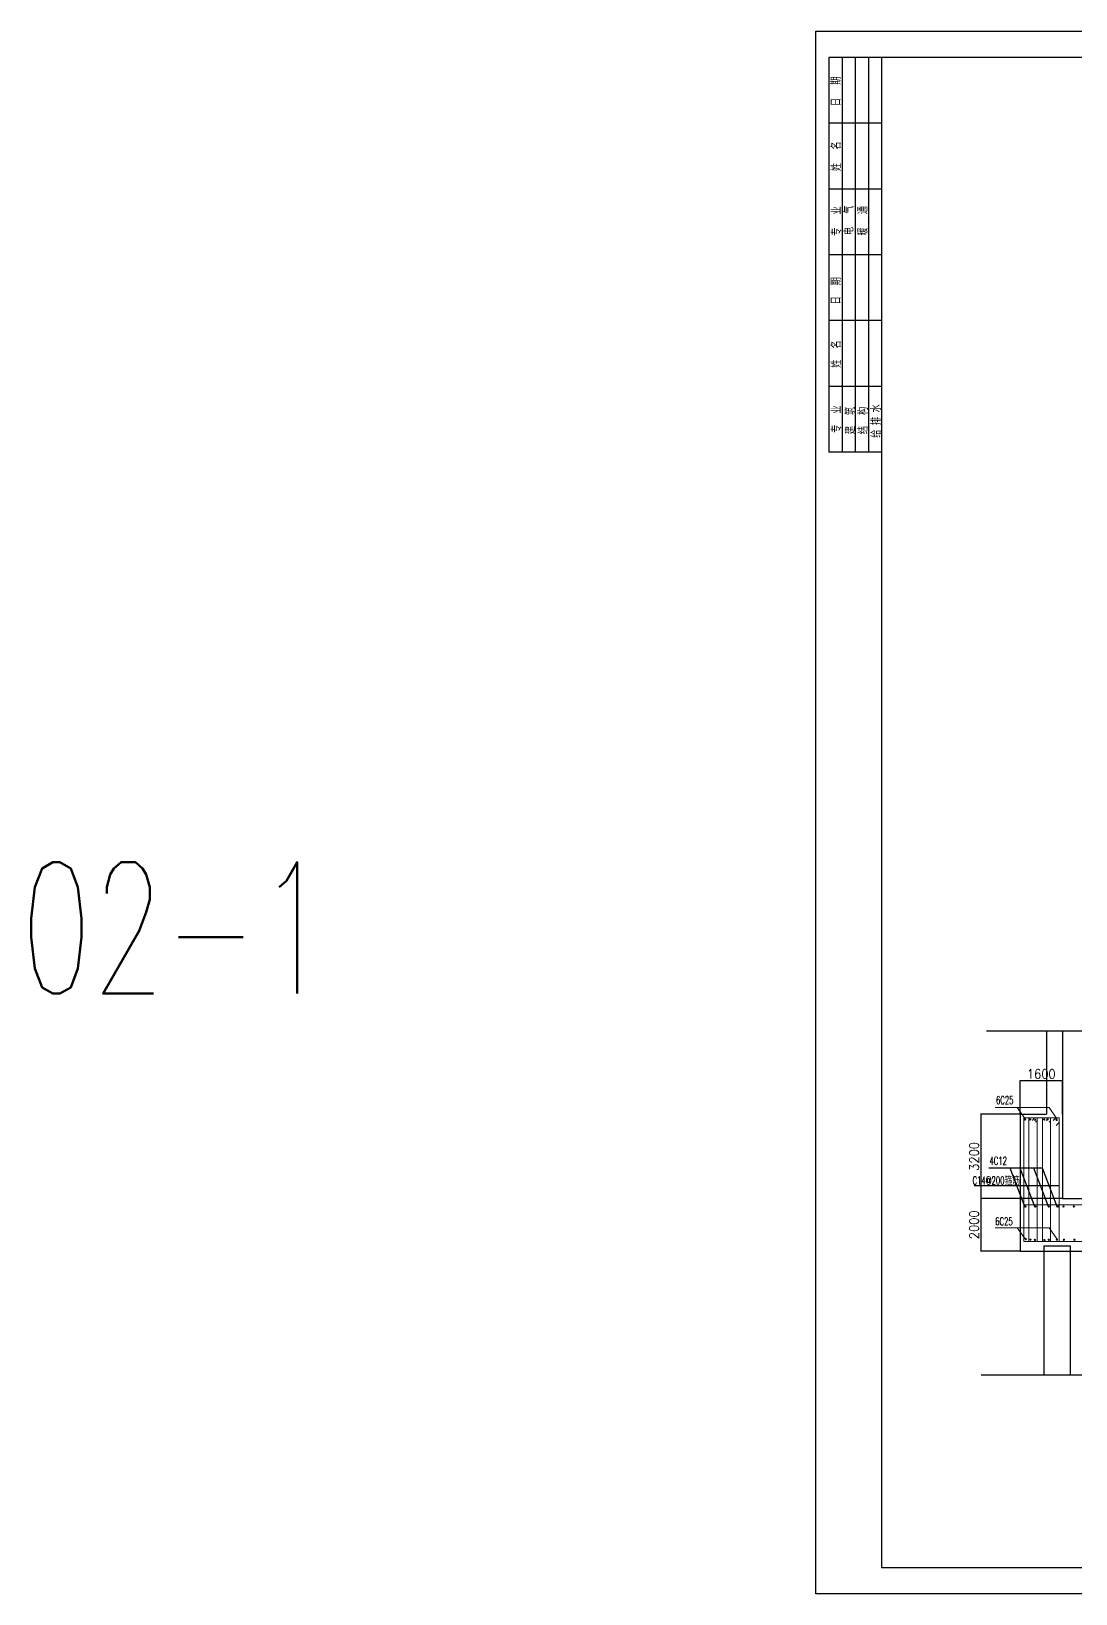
# Model space of a CAD drawing. Extents: x 628064 to 789462, y -248497 to 145317.
# Drawn here: x 628064 to 667791, y 85917 to 145317 of the extents above; entities that cross this region are included whole.
import ezdxf
from ezdxf.enums import TextEntityAlignment as Align

# ---------------------------------------------------------------- set-up
doc = ezdxf.new("R2010")
doc.units = 0
doc.header["$LTSCALE"] = 100
for name, color, linetype in [('DIM', 3, 'Continuous'), ('PUB_TITLE', 4, 'Continuous'), ('TEXT', 2, 'Continuous'), ('THIN', 7, 'Continuous')]:
    doc.layers.add(name, color=color, linetype=linetype)
doc.layers.add('REIN', color=6, linetype='Continuous', lineweight=18)
doc.styles.add('dx', font='dx')
doc.styles.get("Standard").update_dxf_attribs({"font": 'standard'})
doc.dimstyles.get("Standard").update_dxf_attribs({"dimtxt": 351, "dimasz": 0.18, "dimexe": 0.18, "dimexo": 0.0625, "dimgap": 0.09, "dimtad": 0, "dimtoh": 1, "dimdec": 0, "dimzin": 0, "dimdsep": 46, "dimcen": 0.09, "dimadec": 0, "dimazin": 0, "dimtfac": 1, "dimtdec": 4, "dimtofl": 0, "dimtmove": 0, "dimatfit": 3, "dimfxl": 250, "dimtolj": 1, "dimtzin": 0, "dimarcsym": 0})

# ---------------------------------------------------------------- blocks, each defined once
blk = doc.blocks.new('*D668')
at = {"layer": 'DIM', "color": 0, "linetype": 'ByBlock', "lineweight": -2}
for p, q in [((665681, 105428), (667281, 105428)), ((665681, 104143), (665681, 105428)), ((667281, 104143), (667281, 105428))]:
    blk.add_line(p, q, dxfattribs=at)
for points in [[(665681, 105428), (665681, 105428), (665681, 105428)], [(667281, 105428), (667281, 105428), (667281, 105428)]]:
    blk.add_solid(points, dxfattribs=at)
at = {"layer": 'DIM', "color": 0, "linetype": 'Continuous', "lineweight": -2, "insert": (666481, 105678), "char_height": 351, "width": 801.45, "attachment_point": 5}
blk.add_mtext('1600', dxfattribs=at)
blk = doc.blocks.new('*D327')
at = {"layer": 'DIM', "color": 0, "linetype": 'ByBlock', "lineweight": -2}
for p, q in [((665681, 104143), (664174, 104143)), ((664175, 104143), (664175, 100943)), ((667281, 100943), (664174, 100943))]:
    blk.add_line(p, q, dxfattribs=at)
for points in [[(664175, 104143), (664175, 104142), (664175, 104142)], [(664175, 100943), (664175, 100943), (664175, 100943)]]:
    blk.add_solid(points, dxfattribs=at)
at = {"layer": 'DIM', "color": 0, "linetype": 'Continuous', "lineweight": -2, "insert": (663925, 102543), "char_height": 351, "width": 912.6, "attachment_point": 5, "rotation": 90}
blk.add_mtext('3200', dxfattribs=at)
blk = doc.blocks.new('*D750')
at = {"layer": 'DIM', "color": 0, "linetype": 'ByBlock', "lineweight": -2}
for p, q in [((667281, 100943), (664174, 100943)), ((664175, 100943), (664175, 98943)), ((665681, 98943), (664174, 98943))]:
    blk.add_line(p, q, dxfattribs=at)
for points in [[(664175, 100943), (664175, 100942), (664175, 100942)], [(664175, 98943), (664175, 98943), (664175, 98943)]]:
    blk.add_solid(points, dxfattribs=at)
at = {"layer": 'DIM', "color": 0, "linetype": 'Continuous', "lineweight": -2, "insert": (663925, 99943), "char_height": 351, "width": 912.6, "attachment_point": 5, "rotation": 90}
blk.add_mtext('2000', dxfattribs=at)
blk = doc.blocks.new('A1tk')
at = {"layer": 'PUB_TITLE'}
for p, q in [((-602185, -33842), (-602185, -48842)), ((-600185, -33842), (-602185, -33842)), ((-601685, -33842), (-601685, -48842)), ((-601185, -33842), (-601185, -48842)), ((-600685, -33842), (-600685, -48842)), ((-600185, -36342), (-602185, -36342)), ((-600185, -38842), (-602185, -38842)), ((-600185, -41342), (-602185, -41342)), ((-600185, -43842), (-602185, -43842)), ((-600185, -46342), (-602185, -46342)), ((-600185, -48842), (-602185, -48842))]:
    blk.add_line(p, q, dxfattribs=at)
for points in [[(-602685, -92242), (-602685, -32842), (-518585, -32842), (-518585, -92242)], [(-600185, -91242), (-519585, -91242), (-519585, -33842), (-600185, -33842)]]:
    blk.add_lwpolyline(points, close=True, dxfattribs=at)
at = {"layer": 'PUB_TITLE', "style": 'dx', "width": 0.7}
for s, p in [('日      期', (-601937, -35126)), ('姓      名 ', (-601932, -37555)), ('专      业', (-601923, -40056)), ('电      气', (-601453, -40029)), ('暖      通', (-600919, -40052)), ('日     期', (-601937, -42711)), ('姓     名', (-601932, -45116)), ('专     业', (-601923, -47587)), ('建     筑', (-601402, -47640)), ('结     构', (-600911, -47640)), ('给  排  水', (-600414, -47660))]:
    blk.add_text(s, height=320, rotation=90, dxfattribs=at).set_placement(p, align=Align.MIDDLE)

msp = doc.modelspace()

# ---------------------------------------------------------------- linework, layer by layer
for p, q in [((666680.7, 107316.1), (666680.7, 104142.5)), ((667280.7, 107316.1), (667280.7, 100942.5)), ((665680.7, 104142.5), (666680.7, 104142.5)), ((665680.7, 104142.5), (665680.7, 98942.5)), ((663931.7, 101435.1), (667156.4, 101435.1)), ((667280.7, 100942.5), (671680.7, 100942.5)), ((665680.7, 98942.5), (682680.7, 98942.5)), ((666580.7, 99142.5), (666580.7, 94237)), ((666580.7, 99142.5), (667580.7, 99142.5)), ((667580.7, 99142.5), (667580.7, 94237))]:
    msp.add_line(p, q)
at = {"layer": 'REIN'}
for p, q in [((666779.1, 104400), (664728.3, 104400)), ((665865.9, 103973.7), (665567.5, 104400)), ((667077.5, 103973.7), (666779.1, 104400)), ((666777.2, 99831.7), (664726.4, 99831.7)), ((665864, 99405.5), (665565.6, 99831.7)), ((667075.6, 99405.5), (666777.2, 99831.7))]:
    msp.add_line(p, q, dxfattribs=at)
for points in [[(666927.3, 103908.6), (667031.3, 104012.5), (667156.4, 104012.5), (667156.4, 99311.9), (665810.7, 99311.9), (665810.7, 104012.5), (667156.4, 104012.5), (667156.4, 103828.8), (667047.5, 103719.8)], [(666145, 103908.6), (666214.9, 104012.5), (666317.8, 104012.5), (666317.8, 99311.9), (666008.4, 99311.9), (666008.4, 104012.5), (666317.8, 104012.5), (666317.8, 103898), (666265.9, 103846.1)], [(666662.3, 103908.6), (666732.2, 104012.5), (666835.1, 104012.5), (666835.1, 99311.9), (666525.7, 99311.9), (666525.7, 104012.5), (666835.1, 104012.5), (666835.1, 103898), (666783.2, 103846.1)], [(682468.6, 100703), (665816.5, 100703)], [(682468.6, 99311.9), (665816.5, 99311.9)]]:
    msp.add_lwpolyline(points, dxfattribs=at)
for points in [[(665840.9, 103948.7, 1), (665890.9, 103948.7, 1)], [(666037.8, 103947.2, 1), (666087.8, 103947.2, 1)], [(666223.6, 103937.4, 1), (666273.6, 103937.4, 1)], [(666559.4, 103945.8, 1), (666609.4, 103945.8, 1)], [(666697.8, 103950.2, 1), (666747.8, 103950.2, 1)], [(667038.2, 103931.8, 1), (667088.2, 103931.8, 1)], [(665901.5, 100638, 1), (665851.5, 100638, 1)], [(666288.4, 100638, 1), (666238.4, 100638, 1)], [(666791.9, 100638, 1), (666741.9, 100638, 1)], [(667128.3, 100638, 1), (667078.3, 100638, 1)], [(667348, 100638, 1), (667298, 100638, 1)], [(667748, 100638, 1), (667698, 100638, 1)], [(665866.2, 99392.5, 1), (665916.2, 99392.5, 1)], [(666044.2, 99377.7, 1), (666094.2, 99377.7, 1)], [(666212.7, 99367.7, 1), (666262.7, 99367.7, 1)], [(666572.2, 99362.6, 1), (666622.2, 99362.6, 1)], [(666740.3, 99374.5, 1), (666790.3, 99374.5, 1)], [(667050.6, 99380.5, 1), (667100.6, 99380.5, 1)], [(667365.7, 99376.9, 1), (667315.7, 99376.9, 1)], [(667765.7, 99376.9, 1), (667715.7, 99376.9, 1)]]:
    msp.add_lwpolyline(points, format="xyb", close=True, dxfattribs=at)
at = {"layer": 'THIN'}
for p, q in [((666530.6, 102095.8), (664479.9, 102095.8)), ((665864.8, 100598), (665302.1, 102095.8)), ((666243.4, 100598), (665680.7, 102095.8)), ((666765.3, 100598), (666202.6, 102095.8)), ((667093.3, 100598), (666530.6, 102095.8))]:
    msp.add_line(p, q, dxfattribs=at)
for points in [[(664392.7, 107316.1), (673345.4, 107316.1), (673485.4, 107756.1), (673725.4, 106876.1), (673865.4, 107316.1), (682818.1, 107316.1)], [(664198.5, 94237), (673902.3, 94237), (674042.3, 94677), (674282.3, 93797), (674422.3, 94237), (683932.5, 94176.8)]]:
    msp.add_lwpolyline(points, dxfattribs=at)

# ---------------------------------------------------------------- block references
msp.add_blockref('A1tk', (1260590.7, 178158.8))

# ---------------------------------------------------------------- texts
at = {"width": 0.7}
for s, p in [('6C25', (665089.7, 104680.3)), ('C14@200箍筋', (664767.4, 101629.1)), ('6C25', (665060.4, 100073.8))]:
    msp.add_text(s, height=300, dxfattribs=at).set_placement(p, align=Align.MIDDLE_CENTER)
at = {"layer": 'TEXT', "width": 0.7}
msp.add_text('02-1', height=5000, rotation=360, dxfattribs=at).set_placement((627654.5, 108732.2))
at = {"layer": 'THIN', "width": 0.7}
msp.add_text('4C12', height=300, dxfattribs=at).set_placement((664841.2, 102376.2), align=Align.MIDDLE_CENTER)

# ---------------------------------------------------------------- dimensions: what is measured, and where the dimension line sits
at = {"layer": 'DIM'}
dim = msp.add_linear_dim(base=(667280.7, 105427.9), p1=(665680.7, 104142.5), p2=(667280.7, 104142.5), dimstyle='Standard', dxfattribs=at)
dim.commit()
dim.dimension.update_dxf_attribs({"geometry": '*D668', "text_midpoint": (666480.7, 105677.9)})
for base, p1, p2, picture, middle in [((664174.6, 100942.5), (665680.7, 104142.5), (667280.7, 100942.5), '*D327', (663924.6, 102542.5)), ((664174.6, 98942.5), (667280.7, 100942.5), (665680.7, 98942.5), '*D750', (663924.6, 99942.5))]:
    dim = msp.add_linear_dim(base=base, p1=p1, p2=p2, angle=90, dimstyle='Standard', dxfattribs=at)
    dim.commit()
    dim.dimension.update_dxf_attribs({"geometry": picture, "text_midpoint": middle})

doc.saveas('drawing.dxf')
